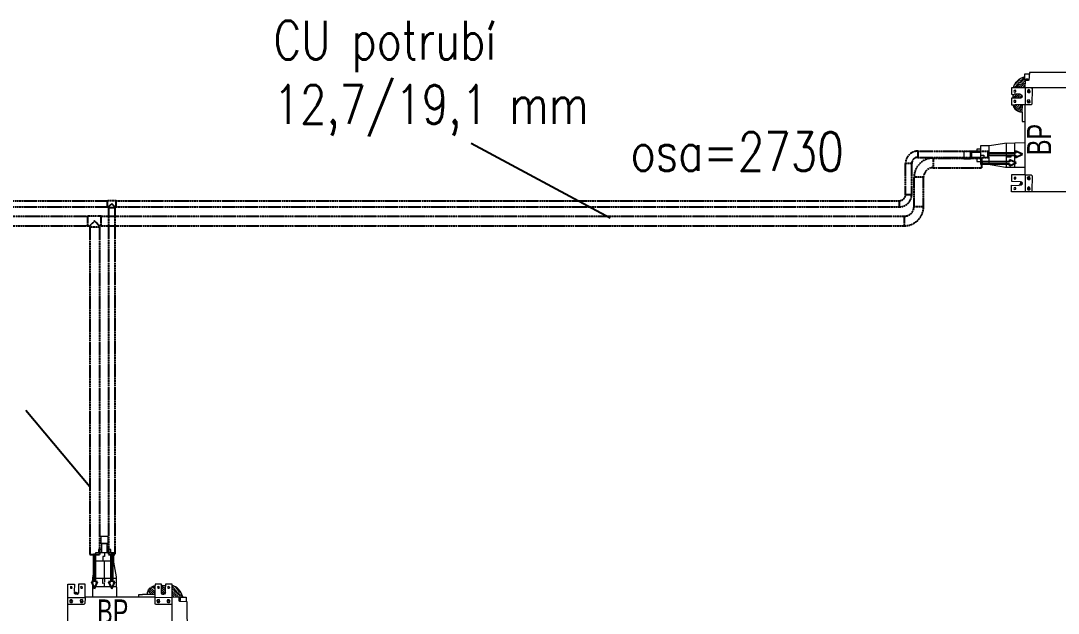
# Model space of a CAD drawing. Header units: millimetres. Extents: x 6535 to 26138, y 5530 to 11155.
# Drawn here: x 19005 to 22026, y 8283 to 10010 of the extents above; entities that cross this region are included whole.
import ezdxf

# ---------------------------------------------------------------- set-up
doc = ezdxf.new("R2010")
doc.units = ezdxf.units.MM
doc.linetypes.add('UnderCeiling', pattern=[6.7, 4.2, -1, 0.5, -1])
doc.layers.add('Jednotky Daikin', color=41, linetype='Continuous')
doc.layers.add('TT_popis OT', color=41, linetype='Continuous')
for name, color, linetype, lineweight in [('PIPE-C1-EDGE', 41, 'Continuous', 25), ('VZT_DIMENZE_Pero_č.__16', 41, 'Continuous', 13), ('VZT_PROSTUPY_Pero_č.__16', 41, 'Continuous', 13)]:
    doc.layers.add(name, color=color, linetype=linetype, lineweight=lineweight)
doc.styles.add('GENERATED_STYLE_1', font='arial.ttf')
doc.styles.add('ROMANS', font='romans.shx', dxfattribs={"width": 0.8})

# ---------------------------------------------------------------- blocks, each defined once
blk = doc.blocks.new('BP BOX 2')
at = {"layer": 'VZT_DIMENZE_Pero_č.__16', "color": 0, "linetype": 'Continuous', "lineweight": 13}
for p, q in [((117.5, 510), (96.4, 510)), ((96.4, 510), (96.4, 490.6)), ((96.4, 490.6), (115.2, 490.6)), ((98.1, 490.1), (98.1, 490.6)), ((98.7, 489.5), (98.1, 490.1)), ((99.3, 488.9), (98.7, 489.5)), ((99.3, 488.4), (99.3, 488.9)), ((99.3, 462.1), (99.3, 488.4)), ((114.7, 488.4), (99.3, 488.4)), ((114.7, 488.9), (115.2, 490.6)), ((114.7, 472.4), (114.7, 488.9)), ((115.2, 490.6), (117.5, 491.2)), ((117.5, 491.2), (117.5, 510)), ((80.4, 462.1), (79.9, 433.6)), ((134.1, 462.1), (80.4, 462.1)), ((99.3, 472.4), (89, 472.4)), ((89, 472.4), (89, 462.1)), ((107.3, 462.1), (107.3, 451.8)), ((114.7, 462.1), (114.7, 472.4)), ((124.9, 472.4), (114.7, 472.4)), ((124.9, 462.1), (124.9, 472.4)), ((134.1, 435.3), (134.1, 462.1)), ((79.9, 433.6), (71.9, 389.1)), ((101, 437.6), (80.4, 437.6)), ((101.6, 438.2), (101, 437.6)), ((107.3, 451.8), (101.6, 451.8)), ((101.6, 451.8), (101.6, 438.2)), ((106.7, 438.2), (101.6, 438.2)), ((107.3, 437.6), (106.7, 438.2)), ((107.3, 387.4), (107.3, 437.6)), ((134.1, 437.6), (107.3, 437.6)), ((141.5, 391.9), (134.1, 435.3)), ((0.6, 58.8), (0, 371.4)), ((0, 371.4), (19.4, 371.4)), ((9.1, 364.6), (7.4, 363.4)), ((7.4, 363.4), (8, 358.9)), ((12, 363.4), (9.1, 364.6)), ((13.1, 360.6), (12, 363.4)), ((19.4, 371.4), (18.8, 349.2)), ((31.4, 371.4), (30.8, 345.2)), ((50.2, 371.4), (31.4, 371.4)), ((39.4, 364), (37.1, 362.8)), ((37.1, 362.8), (38.2, 358.9)), ((42.2, 363.4), (39.4, 364)), ((42.8, 360), (42.2, 363.4)), ((50.2, 332.6), (50.2, 371.4)), ((71.9, 389.1), (71.9, 332.6)), ((104.4, 387.4), (71.9, 387.4)), ((142.1, 362.8), (71.9, 362.8)), ((101.6, 373.1), (101.6, 387.4)), ((106.7, 374.3), (101.6, 373.1)), ((105, 386.8), (104.4, 387.4)), ((106.1, 386.8), (105, 386.8)), ((106.7, 387.4), (106.1, 386.8)), ((107.3, 387.4), (106.7, 386.8)), ((142.1, 387.4), (106.7, 387.4)), ((106.7, 386.8), (106.7, 386.2)), ((106.7, 386.2), (107.3, 385.7)), ((107.3, 362.8), (106.7, 374.3)), ((107.3, 385.7), (107.3, 377.1)), ((142.6, 332.6), (141.5, 391.9)), ((245.9, 363.4), (241.3, 361.7)), ((246.5, 364.6), (249.9, 365.1)), ((246.5, 362.3), (246.5, 364.6)), ((249.9, 365.7), (253.9, 366.3)), ((249.9, 364.6), (249.9, 365.7)), ((253.3, 361.7), (249.9, 364.6)), ((253.9, 371.4), (253.3, 361.7)), ((272.7, 371.4), (253.9, 371.4)), ((264.7, 364.6), (261.3, 363.4)), ((261.3, 363.4), (261.9, 358.9)), ((267, 361.1), (264.7, 364.6)), ((272.7, 354.3), (272.7, 371.4)), ((275, 366.8), (272.7, 366.8)), ((275, 365.7), (275, 366.8)), ((275, 366.8), (281.8, 366.8)), ((280.1, 360.6), (275, 365.7)), ((281.8, 365.7), (281.8, 366.8)), ((281.8, 366.8), (284.7, 366.8)), ((284.1, 364), (281.8, 365.7)), ((284.7, 371.4), (284.1, 364)), ((303.5, 371.4), (284.7, 371.4)), ((284.7, 346.3), (284.7, 363.4)), ((292.7, 364.6), (291, 363.4)), ((291, 363.4), (291.5, 358.9)), ((295.5, 363.4), (292.7, 364.6)), ((296.7, 361.1), (295.5, 363.4)), ((303.5, 365.7), (303.5, 371.4)), ((303.5, 362.8), (303.5, 365.7)), ((306.4, 365.7), (303.5, 365.7)), ((303.5, 357.7), (303.5, 362.8)), ((304.7, 362.8), (303.5, 362.8)), ((316.6, 350.9), (304.7, 362.8)), ((311.5, 363.4), (306.4, 365.7)), ((313.2, 362.8), (311.5, 363.4)), ((318.9, 360), (313.2, 362.8)), ((313.8, 362.3), (313.8, 362.8)), ((8, 358.9), (12, 359.4)), ((12, 359.4), (13.1, 360.6)), ((18.8, 349.2), (18.8, 349.7)), ((19.4, 344), (19.4, 348)), ((20.5, 348), (19.4, 348)), ((23.4, 344.6), (19.4, 344)), ((21.7, 344), (20, 342.9)), ((20, 342.9), (20, 344)), ((22.8, 346.3), (20.5, 348)), ((20.5, 342.3), (20.5, 342.9)), ((21.1, 342.3), (20.5, 342.3)), ((21.1, 347.4), (21.1, 348)), ((21.1, 346.3), (21.1, 347.4)), ((21.7, 346.3), (21.1, 346.3)), ((21.1, 342.3), (21.7, 344)), ((21.1, 341.7), (21.1, 342.3)), ((26.8, 340.6), (21.1, 341.7)), ((21.7, 346.3), (22.3, 346.9)), ((22.3, 345.7), (21.7, 346.3)), ((21.7, 345.7), (21.7, 346.3)), ((22.3, 345.2), (21.7, 345.7)), ((22.3, 346.9), (22.8, 346.3)), ((22.8, 346.3), (22.3, 345.7)), ((22.8, 345.2), (22.3, 345.2)), ((23.4, 346.3), (22.8, 346.3)), ((24.5, 346.3), (22.8, 346.3)), ((23.4, 344.6), (22.8, 345.2)), ((23.4, 342.9), (22.8, 342.3)), ((22.8, 342.3), (22.8, 341.2)), ((23.4, 345.7), (23.4, 346.3)), ((24.5, 345.7), (23.4, 344.6)), ((23.4, 344.6), (23.4, 342.9)), ((24, 344), (24.5, 344.6)), ((24, 343.4), (24, 344)), ((24.5, 342.9), (24, 343.4)), ((28.5, 345.2), (24.5, 346.3)), ((26.8, 342.9), (24.5, 345.7)), ((24.5, 344.6), (25.1, 344)), ((24.5, 343.4), (25.1, 344)), ((25.1, 342.9), (24.5, 343.4)), ((25.1, 342.9), (24.5, 342.9)), ((25.7, 344), (25.1, 344)), ((25.7, 343.4), (25.1, 342.9)), ((25.7, 342.9), (25.1, 342.3)), ((25.1, 342.3), (25.1, 340.6)), ((25.7, 343.4), (25.7, 344)), ((25.7, 343.4), (25.7, 342.9)), ((27.4, 342.9), (26.8, 342.9)), ((28.5, 341.7), (26.8, 342.9)), ((28, 341.7), (26.8, 340.6)), ((28, 342.3), (27.4, 342.9)), ((28, 341.7), (28, 342.3)), ((30.8, 345.2), (28.5, 345.2)), ((30.2, 344.6), (28.5, 341.7)), ((38.2, 358.9), (42.2, 359.4)), ((42.2, 359.4), (42.8, 360)), ((50.2, 331.5), (50.2, 332.6)), ((253.9, 332.6), (50.2, 332.6)), ((216.8, 340), (205.4, 340)), ((205.4, 340), (205.4, 332.6)), ((217.4, 340.6), (216.8, 340)), ((232.2, 340.6), (217.4, 340.6)), ((232.2, 346.3), (235.1, 354.3)), ((232.2, 342.9), (232.2, 346.3)), ((232.2, 341.7), (232.2, 342.9)), ((233.3, 342.9), (232.2, 342.9)), ((232.2, 341.7), (232.2, 340.6)), ((233.3, 341.7), (232.2, 341.7)), ((234.5, 349.2), (233.3, 349.2)), ((233.3, 341.2), (233.3, 342.9)), ((253.3, 340.6), (233.3, 341.2)), ((240.8, 343.4), (234.5, 349.2)), ((235.1, 354.3), (240.2, 360.6)), ((236.2, 353.7), (235.1, 353.7)), ((247, 343.4), (236.2, 353.7)), ((249.3, 346.3), (237.9, 357.7)), ((240.2, 360.6), (244.8, 357.1)), ((241.3, 340.6), (240.8, 343.4)), ((241.3, 361.7), (241.3, 360.6)), ((244.8, 357.1), (252.2, 349.7)), ((253.3, 357.1), (246.5, 362.3)), ((247.6, 340.6), (247, 343.4)), ((253.3, 343.4), (249.3, 346.3)), ((252.2, 349.7), (253.3, 349.7)), ((253.3, 357.1), (253.9, 357.1)), ((253.3, 349.7), (253.9, 349.7)), ((253.3, 343.4), (253.9, 343.4)), ((253.9, 331.5), (253.9, 361.1)), ((261.9, 358.9), (265.9, 359.4)), ((265.9, 359.4), (267, 361.1)), ((273.8, 360.6), (272.7, 360.6)), ((272.7, 348), (272.7, 354.3)), ((273.8, 354.3), (272.7, 354.3)), ((272.7, 344.6), (272.7, 348)), ((273.8, 348), (272.7, 348)), ((275.6, 341.2), (272.7, 344.6)), ((280.1, 354.3), (273.8, 360.6)), ((281.3, 346.9), (273.8, 354.3)), ((279.6, 342.3), (273.8, 348)), ((279.6, 340.6), (275.6, 341.2)), ((281.8, 341.7), (279.6, 342.3)), ((279.6, 341.7), (279.6, 340.6)), ((284.1, 357.7), (280.1, 360.6)), ((284.1, 351.4), (280.1, 354.3)), ((284.7, 346.3), (281.8, 341.7)), ((283, 345.2), (283, 345.7)), ((283, 345.7), (283.5, 345.2)), ((283.5, 345.2), (283, 345.2)), ((284.1, 357.7), (284.7, 357.7)), ((284.1, 351.4), (284.7, 351.4)), ((291.5, 358.9), (295.5, 359.4)), ((295.5, 359.4), (296.7, 361.1)), ((303.5, 351.4), (303.5, 357.7)), ((304.7, 357.7), (303.5, 357.7)), ((303.5, 346.3), (303.5, 351.4)), ((305.2, 350.9), (303.5, 351.4)), ((303.5, 332.6), (303.5, 345.7)), ((303.5, 345.7), (316.1, 334.3)), ((309.2, 334.9), (303.5, 338.9)), ((325.8, 332), (303.5, 332.6)), ((311.5, 350.9), (304.7, 357.7)), ((308.1, 346.9), (305.2, 350.9)), ((308.1, 346.9), (308.1, 346.3)), ((309.8, 332), (309.2, 334.9)), ((310.9, 345.2), (310.9, 346.3)), ((321.8, 334.9), (310.9, 345.2)), ((314.4, 346.9), (311.5, 350.9)), ((323.5, 350.9), (313.2, 361.7)), ((314.4, 346.9), (314.4, 346.3)), ((316.1, 334.3), (316.1, 332)), ((319.5, 346.9), (316.6, 350.9)), ((317.8, 345.2), (317.8, 346.3)), ((325.8, 337.2), (317.8, 345.2)), ((320.1, 358.3), (318.9, 360)), ((319.5, 346.9), (319.5, 346.3)), ((328.6, 349.2), (320.1, 358.3)), ((322.3, 332), (321.8, 334.9)), ((322.3, 345.2), (322.3, 346.3)), ((332, 335.5), (322.3, 345.2)), ((326.3, 346.9), (323.5, 350.9)), ((328.6, 333.2), (325.8, 337.2)), ((326.3, 322.3), (325.8, 332.6)), ((325.8, 332.6), (344.6, 332.6)), ((326.3, 346.9), (326.3, 346.3)), ((329.2, 346.3), (328.6, 349.2)), ((329.2, 345.2), (329.2, 346.3)), ((330.3, 345.7), (329.2, 345.2)), ((331.5, 343.4), (330.3, 345.7)), ((334.3, 335.5), (331.5, 343.4)), ((334.3, 335.5), (332, 335.5)), ((333.2, 334.9), (333.8, 334.3)), ((333.2, 334.3), (333.2, 334.9)), ((333.8, 334.3), (333.2, 334.3)), ((333.8, 333.8), (333.2, 333.2)), ((333.2, 333.2), (333.8, 333.2)), ((334.3, 334.3), (333.8, 333.8)), ((334.3, 335.5), (334.3, 334.3)), ((344.6, 332.6), (344.6, 320.1)), ((50.2, 331.5), (0, 331.5)), ((2.3, 312.1), (0.6, 312.6)), ((46.8, 311.5), (2.3, 312.1)), ((7.4, 325.2), (5.7, 322.9)), ((5.7, 322.9), (6.3, 318.9)), ((6.3, 318.9), (8, 317.2)), ((11.4, 325.2), (7.4, 325.2)), ((8, 317.2), (12.6, 317.8)), ((10.3, 321.8), (8.6, 321.8)), ((12, 325.2), (10.3, 323.5)), ((10.3, 323.5), (10.3, 320.1)), ((10.3, 321.8), (12, 321.8)), ((14.8, 321.8), (12, 325.2)), ((12.6, 317.8), (14.8, 321.8)), ((37.1, 325.2), (35.9, 323.5)), ((35.9, 323.5), (36.5, 318.3)), ((36.5, 318.3), (38.2, 317.2)), ((42.2, 325.8), (37.1, 325.2)), ((39.9, 321.8), (38.2, 321.8)), ((38.2, 317.2), (42.8, 317.8)), ((39.9, 321.8), (39.9, 323.5)), ((39.9, 321.8), (39.9, 319.5)), ((39.9, 321.8), (42.2, 321.8)), ((43.4, 324.1), (42.2, 325.8)), ((42.8, 317.8), (44.5, 320.1)), ((44.5, 320.1), (43.4, 324.1)), ((49.6, 314.4), (46.8, 311.5)), ((50.2, 331.5), (49.6, 314.4)), ((304.1, 332), (253.9, 331.5)), ((253.9, 314.4), (253.9, 331.5)), ((255.6, 312.1), (253.9, 314.4)), ((300.7, 311.5), (255.6, 312.1)), ((260.7, 325.2), (259.6, 323.5)), ((259.6, 323.5), (260.2, 318.3)), ((260.2, 318.3), (261.9, 317.2)), ((265.9, 325.8), (260.7, 325.2)), ((263.6, 321.8), (261.9, 321.8)), ((261.9, 317.2), (266.4, 317.8)), ((263.6, 321.8), (263.6, 323.5)), ((263.6, 321.8), (263.6, 319.5)), ((263.6, 321.8), (265.9, 321.8)), ((267, 324.6), (265.9, 325.8)), ((266.4, 317.8), (268.1, 320.1)), ((268.1, 320.1), (267, 324.6)), ((290.4, 325.2), (289.3, 323.5)), ((289.3, 323.5), (289.8, 318.3)), ((289.8, 318.3), (291.5, 317.2)), ((295, 325.2), (290.4, 325.2)), ((291.5, 317.2), (296.1, 317.8)), ((293.8, 321.8), (292.1, 321.8)), ((295.5, 325.2), (293.8, 323.5)), ((293.8, 323.5), (293.8, 320.1)), ((293.8, 321.8), (295.5, 321.8)), ((298.4, 321.8), (295.5, 325.2)), ((296.1, 317.8), (298.4, 321.8)), ((303.5, 313.2), (300.7, 311.5)), ((303.5, 58.8), (303.5, 331.5)), ((324.6, 322.3), (324.6, 332)), ((325.2, 321.8), (324.6, 322.3)), ((325.2, 321.8), (326.3, 322.3)), ((325.2, 321.8), (325.8, 321.8)), ((325.2, 320.6), (325.2, 321.8)), ((348, 319.5), (325.2, 320.6)), ((326.9, 330.3), (326.3, 330.3)), ((326.3, 323.5), (327.5, 323.5)), ((327.5, 329.8), (326.9, 330.3)), ((328, 329.8), (327.5, 329.8)), ((327.5, 323.5), (328, 324.1)), ((328, 324.1), (328, 329.8)), ((348.6, 54.2), (348, 319.5)), ((230.5, 153.5), (230.5, 160.3)), ((255.6, 160.3), (244.2, 160.3)), ((269.9, 153.5), (269.9, 160.3)), ((230.5, 128.4), (230.5, 139.8)), ((269.9, 128.4), (269.9, 139.8)), ((230.5, 103.3), (230.5, 114.7)), ((269.9, 103.3), (269.9, 114.7)), ((46.2, 60.5), (2.9, 59.9)), ((49.6, 57.6), (46.2, 60.5)), ((230.5, 82.7), (230.5, 89.6)), ((255.6, 82.7), (244.2, 82.7)), ((253.9, 57.1), (257.3, 60.5)), ((257.3, 60.5), (300.7, 59.9)), ((269.9, 83.3), (269.9, 89.6)), ((0, 55.3), (0.6, 58.8)), ((0, 0), (0, 55.3)), ((50.2, 40.5), (0, 40.5)), ((2.9, 59.9), (0.6, 58.8)), ((7.4, 54.2), (5.7, 51.9)), ((5.7, 51.9), (6.3, 47.9)), ((6.3, 47.9), (7.4, 46.2)), ((11.4, 54.2), (7.4, 54.2)), ((7.4, 46.2), (11.4, 46.2)), ((9.7, 50.2), (8.6, 50.2)), ((11.4, 54.2), (9.7, 50.2)), ((10.3, 50.8), (9.7, 50.8)), ((9.7, 50.8), (9.7, 50.2)), ((9.7, 49.6), (9.7, 50.2)), ((10.8, 49.6), (9.7, 49.6)), ((10.3, 50.8), (10.8, 50.8)), ((10.8, 50.8), (10.8, 49.6)), ((14.8, 50.8), (11.4, 54.2)), ((11.4, 46.2), (14.3, 48.5)), ((14.3, 49.6), (14.8, 50.8)), ((14.3, 48.5), (14.3, 49.6)), ((22.8, 31.4), (20, 29.7)), ((21.7, 29.7), (21.1, 30.2)), ((29.1, 30.2), (22.8, 31.4)), ((30.8, 27.4), (29.1, 30.2)), ((37.1, 54.2), (35.9, 52.5)), ((35.9, 52.5), (36.5, 47.4)), ((36.5, 47.4), (40.5, 45.6)), ((42.2, 54.8), (37.1, 54.2)), ((41.6, 50.2), (38.2, 50.2)), ((39.9, 50.2), (39.9, 52.5)), ((39.9, 50.2), (39.9, 48.5)), ((40.5, 45.6), (44.5, 49.1)), ((43.9, 51.9), (41.6, 50.2)), ((43.4, 51.9), (42.2, 54.8)), ((44.5, 49.1), (43.9, 51.9)), ((50.2, 39.4), (49.6, 57.6)), ((50.2, 8.6), (50.2, 39.4)), ((253.9, 39.4), (50.2, 39.4)), ((92.4, 39.4), (92.4, 9.1)), ((116.4, 8.6), (116.4, 39.4)), ((187.7, 39.4), (187.7, 9.7)), ((211.1, 39.4), (211.1, 9.7)), ((253.9, 0), (253.9, 57.1)), ((303.5, 40.5), (253.9, 40.5)), ((260.7, 54.2), (259.6, 52.5)), ((259.6, 52.5), (260.2, 47.4)), ((260.2, 47.4), (264.1, 45.6)), ((265.9, 54.8), (260.7, 54.2)), ((265.3, 50.2), (261.9, 50.2)), ((263.6, 50.2), (263.6, 52.5)), ((263.6, 50.2), (263.6, 48.5)), ((264.1, 45.6), (268.1, 49.1)), ((265.9, 50.8), (265.3, 50.2)), ((267.6, 51.9), (265.9, 54.8)), ((266.4, 50.8), (265.9, 50.8)), ((267, 51.9), (266.4, 51.3)), ((266.4, 51.3), (266.4, 50.8)), ((267.6, 51.9), (267, 51.9)), ((268.1, 49.1), (267.6, 51.9)), ((275, 30.8), (272.7, 27.4)), ((281.8, 30.8), (275, 30.8)), ((282.4, 25.7), (281.8, 30.8)), ((290.4, 54.2), (289.3, 52.5)), ((289.3, 52.5), (289.8, 47.4)), ((289.8, 47.4), (293.8, 45.6)), ((295, 54.2), (290.4, 54.2)), ((293.2, 50.2), (292.1, 50.2)), ((295, 54.2), (293.2, 50.2)), ((293.8, 50.8), (293.2, 50.8)), ((293.2, 50.8), (293.2, 50.2)), ((293.2, 49.6), (293.2, 50.2)), ((294.4, 49.6), (293.2, 49.6)), ((293.8, 50.8), (294.4, 50.8)), ((293.8, 45.6), (297.8, 48.5)), ((294.4, 50.8), (294.4, 49.6)), ((298.4, 50.8), (295, 54.2)), ((297.8, 49.6), (298.4, 50.8)), ((297.8, 48.5), (297.8, 49.6)), ((300.7, 59.9), (303.5, 58.8)), ((303.5, 58.8), (303.5, 25.7)), ((324.1, 40.5), (303.5, 40.5)), ((324.6, 51.3), (324.1, 40.5)), ((325.8, 53.1), (324.6, 51.3)), ((326.9, 41.1), (324.6, 41.1)), ((325.8, 51.9), (325.2, 51.9)), ((346.9, 53.1), (325.8, 53.1)), ((326.9, 49.6), (326.3, 49.6)), ((346.3, 51.9), (326.9, 51.3)), ((326.9, 51.3), (326.9, 41.1)), ((329.2, 46.8), (326.9, 49.6)), ((327.5, 42.8), (326.9, 42.8)), ((326.9, 41.1), (327.5, 38.2)), ((328, 45.6), (327.5, 42.8)), ((327.5, 38.2), (342.3, 38.8)), ((329.2, 45.6), (328, 45.6)), ((328.6, 46.8), (329.2, 47.4)), ((328.6, 45.6), (328.6, 46.8)), ((330.3, 50.8), (329.2, 46.8)), ((330.3, 41.1), (329.2, 45.6)), ((330.3, 42.2), (329.8, 42.2)), ((331.5, 49.1), (330.3, 50.8)), ((330.9, 42.2), (330.3, 42.2)), ((338.9, 41.1), (330.3, 41.1)), ((332, 45.6), (330.9, 42.2)), ((332, 47.4), (331.5, 49.1)), ((333.2, 46.8), (332, 47.4)), ((333.2, 45.6), (332, 45.6)), ((332, 38.2), (332, 40.5)), ((332.6, 46.8), (333.2, 47.4)), ((332.6, 45.6), (332.6, 46.8)), ((333.8, 51.3), (333.2, 46.8)), ((333.8, 40.5), (333.2, 45.6)), ((338.9, 41.1), (338.9, 51.3)), ((342.3, 40.5), (338.9, 41.1)), ((342.3, 38.8), (342.3, 40.5)), ((346.9, 53.1), (346.3, 51.9)), ((346.9, 53.1), (348.6, 54.2)), ((18.8, 0), (0, 0)), ((12, 13.1), (8, 12.6)), ((8, 12.6), (8, 8)), ((8, 8), (11.4, 8)), ((11.4, 8), (13.1, 9.7)), ((13.1, 9.7), (12, 13.1)), ((20, 29.7), (18.8, 25.7)), ((18.8, 25.7), (18.8, 0)), ((21.7, 9.1), (21.7, 29.7)), ((22.3, 8.6), (21.7, 9.1)), ((22.3, 8.6), (21.7, 8.6)), ((25.1, 8.6), (22.3, 8.6)), ((22.3, -16), (22.3, 8.6)), ((25.1, -39.9), (25.1, 21.7)), ((31.4, 8.6), (25.1, 8.6)), ((31.4, 0), (30.8, 27.4)), ((49.6, 0), (31.4, 0)), ((37.7, 8.6), (37.7, 12.6)), ((37.7, 12.6), (41.6, 12.6)), ((39.4, 8), (37.7, 8.6)), ((42.8, 9.1), (39.4, 8)), ((41.6, 12.6), (42.8, 12)), ((42.8, 12), (42.2, 8.6)), ((50.2, 8.6), (49.6, 0)), ((91.9, 8.6), (50.2, 8.6)), ((57.1, -1.7), (57.1, 8.6)), ((91.9, 8.6), (91.9, 9.1)), ((92.4, 9.1), (91.9, 8.6)), ((91.9, -16), (91.9, 8.6)), ((186.6, 8.6), (116.4, 8.6)), ((117, -18.3), (117, 8.6)), ((152.3, -1.7), (152.3, 8.6)), ((187.1, 9.1), (186.6, 8.6)), ((186.6, -16), (186.6, 8.6)), ((187.7, 9.7), (187.1, 9.1)), ((253.9, 8.6), (212.8, 8.6)), ((272.1, 0), (253.9, 0)), ((265.3, 13.1), (261.3, 12.6)), ((261.3, 12.6), (261.3, 8.6)), ((261.3, 8.6), (265.9, 8.6)), ((265.9, 12), (265.3, 13.1)), ((267, 10.3), (265.9, 12)), ((265.9, 8.6), (267, 10.3)), ((272.7, 27.4), (272.1, 0)), ((281.8, 8.6), (272.7, 8.6)), ((282.4, 9.1), (281.8, 8.6)), ((283.5, 28.5), (282.4, 28.5)), ((282.4, 25.7), (282.4, 9.1)), ((284.1, 28), (283.5, 28.5)), ((284.1, 26.2), (284.1, 28)), ((284.7, 25.7), (284.1, 26.2)), ((284.7, 0), (284.7, 25.7)), ((302.9, 0), (284.7, 0)), ((295.5, 13.1), (291.5, 12.6)), ((291.5, 12.6), (291.5, 8)), ((291.5, 8), (295, 8)), ((295, 8), (296.7, 10.3)), ((296.7, 10.3), (295.5, 13.1)), ((303.5, 0.6), (302.9, 0)), ((303.5, 25.7), (303.5, 0.6)), ((22.3, -18.3), (22.3, -16)), ((25.1, -16), (22.3, -16)), ((22.8, -18.8), (22.3, -18.3)), ((22.8, -21.7), (22.8, -18.8)), ((23.4, -22.2), (22.8, -21.7)), ((23.4, -25.1), (23.4, -22.2)), ((24.5, -25.1), (23.4, -25.1)), ((24.5, -25.1), (25.1, -25.1)), ((57.1, -16), (25.1, -16)), ((62.2, -1.1), (57.1, -1.7)), ((57.1, -14.3), (57.1, -9.1)), ((57.1, -16), (57.6, -15.4)), ((57.1, -65.6), (57.1, -15.4)), ((57.1, -15.4), (62.2, -15.4)), ((62.2, -15.4), (62.2, -1.1)), ((91.9, -16), (62.2, -15.4)), ((91.9, -16), (84.4, -63.3)), ((152.3, -16), (117, -16)), ((124.4, -61), (117, -18.3)), ((156.9, -1.1), (152.3, -1.7)), ((152.3, -14.3), (152.3, -9.1)), ((152.3, -16), (152.9, -15.4)), ((152.3, -65.6), (152.3, -15.4)), ((152.3, -15.4), (156.9, -15.4)), ((156.9, -15.4), (156.9, -1.1)), ((186.6, -16), (156.9, -15.4)), ((186.6, -16), (179.1, -63.3)), ((26.2, -42.2), (25.1, -39.9)), ((29.7, -61), (26.2, -42.2)), ((30.2, -90.7), (29.7, -61)), ((57.1, -65.6), (30.2, -65.6)), ((84.4, -65.6), (57.1, -65.6)), ((58.8, -79.3), (57.1, -79.3)), ((57.1, -79.3), (57.1, -90.7)), ((59.3, -79.9), (58.8, -79.3)), ((62.2, -79.9), (59.3, -79.9)), ((62.2, -65.6), (62.2, -79.9)), ((84.4, -63.3), (83.9, -90.7)), ((124.9, -90.7), (124.4, -61)), ((152.3, -65.6), (124.9, -65.6)), ((179.1, -65.6), (152.3, -65.6)), ((154, -79.3), (152.3, -79.3)), ((152.3, -79.3), (152.3, -90.7)), ((154.6, -79.9), (154, -79.3)), ((156.9, -79.9), (154.6, -79.9)), ((156.9, -66.2), (156.9, -79.9)), ((179.1, -63.3), (178.6, -90.7)), ((83.9, -90.7), (30.2, -90.7)), ((39.4, -100.4), (39.4, -90.7)), ((49.1, -100.4), (39.4, -100.4)), ((47.9, -118.7), (47.4, -128.9)), ((65, -118.7), (47.9, -118.7)), ((65, -116.4), (48.5, -116.4)), ((48.5, -116.4), (48.5, -118.7)), ((49.1, -116.4), (49.1, -90.7)), ((65, -100.4), (65, -90.7)), ((65, -118.7), (65, -100.4)), ((74.7, -100.4), (65, -100.4)), ((65, -118.7), (66.2, -118.7)), ((66.2, -118.7), (66.2, -138.1)), ((75.3, -99.8), (74.7, -100.4)), ((75.3, -90.7), (75.3, -99.8)), ((178.6, -90.7), (124.9, -90.7)), ((134.1, -100.4), (134.1, -90.7)), ((144.3, -100.4), (134.1, -100.4)), ((159.7, -118.7), (142.6, -118.7)), ((142.6, -118.7), (142.6, -138.6)), ((143.8, -116.4), (143.2, -117)), ((143.2, -117), (143.2, -118.7)), ((159.7, -116.4), (143.8, -116.4)), ((144.3, -116.4), (144.3, -90.7)), ((159.7, -100.4), (159.7, -90.7)), ((159.7, -118.7), (159.7, -100.4)), ((169.4, -100.4), (159.7, -100.4)), ((160.9, -118.7), (159.7, -118.7)), ((160.9, -138.1), (160.9, -118.7)), ((170, -99.8), (169.4, -100.4)), ((170, -90.7), (170, -99.8)), ((47.9, -129.5), (47.4, -128.9)), ((47.9, -138.6), (47.9, -129.5)), ((65.6, -138.6), (47.9, -138.6)), ((66.2, -138.1), (65.6, -138.6)), ((142.6, -138.6), (160.9, -138.1))]:
    blk.add_line(p, q, dxfattribs=at)
at = {"layer": 'VZT_PROSTUPY_Pero_č.__16', "color": 0, "linetype": 'Continuous', "lineweight": 13, "char_height": 70, "attachment_point": 7, "style": 'GENERATED_STYLE_1'}
for s, insert in [('\\A1;{\\W0.700000x;\\pql;\\fArial|b0|i0|c238|p38;BP }', (85.2, 256.4)), ('\\A1;{\\W0.700000x;\\pql;\\fArial|b0|i0|c238|p38;BOX }', (61, 142.9))]:
    blk.add_mtext(s, dxfattribs=dict(at, insert=insert))

msp = doc.modelspace()

# ---------------------------------------------------------------- linework, layer by layer
at = {"layer": 'PIPE-C1-EDGE', "linetype": 'UnderCeiling', "lineweight": 25}
for p, q in [((21617.6, 9629.7, 2400), (21822.2, 9629.7, 2400)), ((21617.6, 9629.7, 2400), (21822.2, 9629.7, 2400)), ((21617.6, 9611.7, 2400), (21822.2, 9611.7, 2400)), ((21617.6, 9611.7, 2400), (21822.2, 9611.7, 2400)), ((21662.3, 9609.6, 2400), (21803.9, 9609.6, 2400)), ((21581.6, 9503.4, 2400), (21581.6, 9593.7, 2400)), ((21599.6, 9503.4, 2400), (21599.6, 9593.7, 2400)), ((21662.3, 9581.6, 2400), (21803.9, 9581.6, 2400)), ((21606.3, 9468.4, 2400), (21606.3, 9553.6, 2400)), ((21634.3, 9468.4, 2400), (21634.3, 9553.6, 2400)), ((19282.3, 9485.4, 2400), (21563.6, 9485.4, 2400)), ((19282.3, 9467.4, 2400), (21563.6, 9467.4, 2400)), ((19239.3, 9440.4, 2400), (21578.3, 9440.4, 2400)), ((19239.3, 9412.4, 2400), (21578.3, 9412.4, 2400))]:
    msp.add_line(p, q, dxfattribs=at)
at = {"layer": 'PIPE-C1-EDGE', "linetype": 'Continuous', "lineweight": 25}
for p, q in [((21822.2, 9617.7, 2400), (21902.2, 9617.7, 2400)), ((21883.9, 9598.6, 2400), (21803.9, 9598.6, 2400))]:
    msp.add_line(p, q, dxfattribs=at)
at = {"layer": 'PIPE-C1-EDGE', "linetype": 'UnderCeiling', "lineweight": 25, "elevation": 2400}
for points in [[(21617.6, 9629.7), (21822.2, 9629.7)], [(21617.6, 9611.7), (21822.2, 9611.7)], [(21662.3, 9609.6), (21803.9, 9609.6)], [(21581.6, 9503.4), (21581.6, 9593.7)], [(21599.6, 9503.4), (21599.6, 9593.7)], [(21662.3, 9581.6), (21803.9, 9581.6)], [(21606.3, 9468.4), (21606.3, 9553.6)], [(21634.3, 9468.4), (21634.3, 9553.6)], [(13506.5, 9485.4), (19257.1, 9485.4)], [(13506.5, 9467.4), (19257.1, 9467.4)], [(19282.3, 9485.4), (19257.1, 9485.4)], [(19258, 9467.4), (19257.1, 9467.4)], [(19260.7, 9464.7), (19260.7, 8454.6)], [(19282.3, 9467.4), (19278.7, 9467.4)], [(19278.7, 9464.7), (19278.7, 8454.6)], [(19282.3, 9485.4), (21563.6, 9485.4)], [(19282.3, 9467.4), (21563.6, 9467.4)], [(13463.5, 9440.4), (19200.1, 9440.4)], [(19239.3, 9440.4), (19200.1, 9440.4)], [(19239.3, 9440.4), (21578.3, 9440.4)], [(13463.5, 9412.4), (19200.1, 9412.4)], [(19201.5, 9412.4), (19200.1, 9412.4)], [(19205.7, 9408.2), (19205.7, 8454.6)], [(19239.3, 9412.4), (19233.7, 9412.4)], [(19233.7, 9408.2), (19233.7, 8454.6)], [(19239.3, 9412.4), (21578.3, 9412.4)]]:
    msp.add_lwpolyline(points, dxfattribs=at)
at = {"layer": 'PIPE-C1-EDGE', "linetype": 'Continuous', "lineweight": 25, "elevation": 2400}
for points in [[(21803.9, 9581.6), (21803.9, 9609.6)], [(21822.2, 9611.7), (21822.2, 9629.7)], [(21902.2, 9623.7), (21822.2, 9623.7)], [(21822.2, 9623.7), (21822.2, 9617.7)], [(21922.2, 9620.7), (21902.2, 9629.7)], [(21902.2, 9629.7), (21902.2, 9623.7)], [(21902.2, 9611.7), (21922.2, 9620.7)], [(21902.2, 9617.7), (21902.2, 9611.7)], [(21803.9, 9598.6), (21803.9, 9592.6)], [(21803.9, 9592.6), (21883.9, 9592.6)], [(21903.9, 9595.6), (21883.9, 9604.6)], [(21883.9, 9604.6), (21883.9, 9598.6)], [(21883.9, 9586.6), (21903.9, 9595.6)], [(21883.9, 9592.6), (21883.9, 9586.6)], [(19205.7, 8454.6), (19233.7, 8454.6)], [(19216.7, 8454.6), (19216.7, 8374.6)], [(19222.7, 8454.6), (19216.7, 8454.6)], [(19222.7, 8374.6), (19222.7, 8454.6)], [(19260.7, 8454.6), (19278.7, 8454.6)], [(19266.7, 8454.6), (19266.7, 8374.6)], [(19272.7, 8454.6), (19266.7, 8454.6)], [(19272.7, 8374.6), (19272.7, 8454.6)], [(19216.7, 8374.6), (19210.7, 8374.6)], [(19210.7, 8374.6), (19219.7, 8354.6)], [(19219.7, 8354.6), (19228.7, 8374.6)], [(19228.7, 8374.6), (19222.7, 8374.6)], [(19266.7, 8374.6), (19260.7, 8374.6)], [(19260.7, 8374.6), (19269.7, 8354.6)], [(19269.7, 8354.6), (19278.7, 8374.6)], [(19278.7, 8374.6), (19272.7, 8374.6)]]:
    msp.add_lwpolyline(points, dxfattribs=at)
at = {"layer": 'PIPE-C1-EDGE', "linetype": 'UnderCeiling', "lineweight": 25, "extrusion": (-0.680687, -0.680687, 0.270794)}
for points, elevation in [([(6924.9, 7814.8), (6924.9, 7811.2)], -18905), ([(6924.9, 7795.7), (6924.9, 7790.1)], -18830.1)]:
    msp.add_lwpolyline(points, dxfattribs=dict(at, elevation=elevation))
at = {"layer": 'PIPE-C1-EDGE', "linetype": 'UnderCeiling', "lineweight": 25, "extrusion": (-0.513947, -0.513947, 0.686817)}
for points, elevation in [([(6924.9, 15703.5), (6924.9, 15699.4)], -13114.7), ([(6924.9, 15654), (6924.9, 15647.8)], -13057.2)]:
    msp.add_lwpolyline(points, dxfattribs=dict(at, elevation=elevation))
at = {"layer": 'PIPE-C1-EDGE', "linetype": 'UnderCeiling', "lineweight": 25, "extrusion": (-0.30207, -0.30207, 0.904161)}
for points, elevation in [([(6924.9, 19402.9), (6924.9, 19398.3)], -6503.8), ([(6924.9, 19338.5), (6924.9, 19331.4)], -6468.2)]:
    msp.add_lwpolyline(points, dxfattribs=dict(at, elevation=elevation))
at = {"layer": 'PIPE-C1-EDGE', "linetype": 'UnderCeiling', "lineweight": 25, "extrusion": (-0.098487, -0.098487, 0.990253)}
for points, elevation in [([(6924.9, 20464), (6924.9, 20459.1)], -445.6), ([(6924.9, 20394.6), (6924.9, 20387)], -430.8)]:
    msp.add_lwpolyline(points, dxfattribs=dict(at, elevation=elevation))
at = {"layer": 'PIPE-C1-EDGE', "linetype": 'UnderCeiling', "lineweight": 25, "extrusion": (0.098487, -0.098487, 0.990253)}
for points, elevation in [([(20326.6, -6526.8), (20326.6, -6521.9)], 3350), ([(20255.9, -6528.8), (20255.9, -6521.2)], 3355)]:
    msp.add_lwpolyline(points, dxfattribs=dict(at, elevation=elevation))
at = {"layer": 'PIPE-C1-EDGE', "linetype": 'UnderCeiling', "lineweight": 25, "extrusion": (0.30207, -0.30207, 0.904161)}
for points, elevation in [([(20326.6, -5241.4), (20326.6, -5236.8)], 5137.8), ([(20255.9, -5244.4), (20255.9, -5237.3)], 5143.2)]:
    msp.add_lwpolyline(points, dxfattribs=dict(at, elevation=elevation))
at = {"layer": 'PIPE-C1-EDGE', "linetype": 'UnderCeiling', "lineweight": 25, "extrusion": (0.513947, -0.513947, 0.686817)}
for points, elevation in [([(20326.6, -3017.3), (20326.6, -3013.3)], 6692.5), ([(20255.9, -3020.4), (20255.9, -3014.2)], 6698.6)]:
    msp.add_lwpolyline(points, dxfattribs=dict(at, elevation=elevation))
at = {"layer": 'PIPE-C1-EDGE', "linetype": 'UnderCeiling', "lineweight": 25, "extrusion": (0.680687, -0.680687, 0.270794)}
for points, elevation in [([(20326.6, 431.7), (20326.6, 435.2)], 7328.3), ([(20255.9, 429.7), (20255.9, 435.3)], 7335.1)]:
    msp.add_lwpolyline(points, dxfattribs=dict(at, elevation=elevation))
at = {"layer": 'PIPE-C1-EDGE', "linetype": 'UnderCeiling', "lineweight": 25}
for centre, radius, start, end in [((21617.6, 9593.7, 2400), 36, 90, 180), ((21617.6, 9593.7, 2400), 36, 90, 180), ((21617.6, 9593.7, 2400), 18, 90, 180), ((21617.6, 9593.7, 2400), 18, 90, 180), ((21662.3, 9553.6, 2400), 56, 90, 180), ((21662.3, 9553.6, 2400), 56, 90, 180), ((21662.3, 9553.6, 2400), 28, 90, 180), ((21662.3, 9553.6, 2400), 28, 90, 180), ((21563.6, 9503.4, 2400), 18, 270, 0), ((21563.6, 9503.4, 2400), 36, 270, 0), ((19281.4, 9464.7, 2400), 2.7, 90, 180), ((21578.3, 9468.4, 2400), 28, 270, 0), ((21578.3, 9468.4, 2400), 56, 270, 0), ((19237.9, 9408.2, 2400), 4.2, 90, 180)]:
    msp.add_arc(centre, radius, start, end, dxfattribs=at)
at = {"layer": 'PIPE-C1-EDGE', "linetype": 'UnderCeiling', "lineweight": 25, "extrusion": (1, 0, 0)}
for centre, radius in [((9620.7, 2400, 21617.6), 9), ((9620.7, 2400, 21617.6), 9), ((9595.6, 2400, 21662.3), 14), ((9595.6, 2400, 21662.3), 14)]:
    msp.add_arc(centre, radius, 0, 180, dxfattribs=at)
at = {"layer": 'PIPE-C1-EDGE', "linetype": 'UnderCeiling', "lineweight": 25, "extrusion": (0, -1, 0)}
for centre, radius in [((21590.6, 2400, -9593.7), 9), ((21590.6, 2400, -9593.7), 9), ((21620.3, 2400, -9553.6), 14), ((21620.3, 2400, -9553.6), 14), ((19269.7, 2400, -9464.7), 9), ((19219.7, 2400, -9408.2), 14)]:
    msp.add_arc(centre, radius, 0, 180, dxfattribs=at)
at = {"layer": 'PIPE-C1-EDGE', "linetype": 'UnderCeiling', "lineweight": 25, "extrusion": (0, 1, 0)}
for centre, radius in [((-21590.6, 2400, 9503.4), 9), ((-21620.3, 2400, 9468.4), 14)]:
    msp.add_arc(centre, radius, 0, 180, dxfattribs=at)
at = {"layer": 'PIPE-C1-EDGE', "linetype": 'UnderCeiling', "lineweight": 25, "extrusion": (-1, 0, 0)}
for centre, radius in [((-9476.4, 2400, -19257.1), 9), ((-9476.4, 2400, -19282.3), 9), ((-9476.4, 2400, -21563.6), 9), ((-9426.4, 2400, -19200.1), 14), ((-9426.4, 2400, -19239.3), 14), ((-9426.4, 2400, -21578.3), 14)]:
    msp.add_arc(centre, radius, 0, 180, dxfattribs=at)
at = {"layer": 'PIPE-C1-EDGE', "linetype": 'UnderCeiling', "lineweight": 25, "extrusion": (0, 0, -1)}
for centre, radius in [((-19258, 9464.7, -2400), 2.7), ((-19201.5, 9408.2, -2400), 4.2)]:
    msp.add_arc(centre, radius, 90, 180, dxfattribs=at)
at = {"layer": 'TT_popis OT', "linetype": 'Continuous'}
for p, q in [((20316.2, 9652.8, -2400), (20721, 9435.6, 2400)), ((19019.2, 8875.4, -2409.3), (19205.7, 8652.4))]:
    msp.add_line(p, q, dxfattribs=at)
at = {"layer": 'VZT_DIMENZE_Pero_č.__16', "linetype": 'Continuous', "lineweight": 13}
for p, q in [((21929.2, 9836.7), (21929.2, 9855.5)), ((21929.2, 9855.5), (21941.7, 9855.5)), ((21942.3, 9859), (21941.1, 9836.1)), ((22207.6, 9859.5), (21942.3, 9859)), ((21898.4, 9822.5), (21896.1, 9817.3)), ((21898.9, 9824.2), (21898.4, 9822.5)), ((21901.8, 9829.9), (21898.9, 9824.2)), ((21910.9, 9827.6), (21898.9, 9815.6)), ((21899.5, 9824.7), (21898.9, 9824.7)), ((21910.9, 9834.4), (21900.1, 9824.2)), ((21903.5, 9831), (21901.8, 9829.9)), ((21912.6, 9839.6), (21903.5, 9831)), ((21910.9, 9822.5), (21904.1, 9815.6)), ((21914.9, 9837.3), (21910.9, 9834.4)), ((21914.9, 9830.4), (21910.9, 9827.6)), ((21914.9, 9825.3), (21910.9, 9822.5)), ((21915.5, 9840.1), (21912.6, 9839.6)), ((21914.9, 9837.3), (21915.5, 9837.3)), ((21914.9, 9830.4), (21915.5, 9830.4)), ((21914.9, 9825.3), (21915.5, 9825.3)), ((21916.6, 9840.1), (21915.5, 9840.1)), ((21916.6, 9833.3), (21915.5, 9833.3)), ((21916.6, 9828.7), (21915.5, 9828.7)), ((21916.6, 9821.9), (21915.5, 9821.9)), ((21918.3, 9842.4), (21916, 9841.3)), ((21916, 9841.3), (21916.6, 9840.1)), ((21916, 9814.5), (21927.5, 9827)), ((21926.3, 9843), (21916.6, 9833.3)), ((21924.6, 9836.7), (21916.6, 9828.7)), ((21926.9, 9832.7), (21916.6, 9821.9)), ((21926.3, 9845.3), (21918.3, 9842.4)), ((21926.9, 9820.2), (21922.9, 9814.5)), ((21928.6, 9839.6), (21924.6, 9836.7)), ((21926.3, 9845.3), (21927.5, 9845.3)), ((21926.3, 9845.3), (21926.3, 9843)), ((21926.9, 9844.1), (21927.5, 9844.7)), ((21927.5, 9844.1), (21926.9, 9844.1)), ((21929.7, 9833.3), (21926.9, 9832.7)), ((21929.7, 9820.7), (21926.9, 9820.2)), ((21927.5, 9845.3), (21928, 9844.7)), ((21927.5, 9844.7), (21927.5, 9844.1)), ((21927.5, 9827), (21929.7, 9827)), ((21928, 9844.7), (21928.6, 9844.1)), ((21928.6, 9844.1), (21928.6, 9844.7)), ((21939.4, 9837.3), (21929.2, 9836.7)), ((21929.7, 9836.7), (21929.2, 9814.5)), ((21939.4, 9835.6), (21929.7, 9835.6)), ((21932, 9838.4), (21931.4, 9837.9)), ((21931.4, 9837.9), (21931.4, 9837.3)), ((21937.7, 9839), (21932, 9839)), ((21932, 9839), (21932, 9838.4)), ((21938.3, 9838.4), (21937.7, 9839)), ((21938.3, 9837.3), (21938.3, 9838.4)), ((21940, 9836.1), (21939.4, 9837.3)), ((21940, 9836.1), (21939.4, 9835.6)), ((21940, 9836.1), (21940, 9836.7)), ((21941.1, 9836.1), (21940, 9836.1)), ((21896.1, 9814.5), (21890.4, 9814.5)), ((21890.4, 9814.5), (21890.4, 9795.6)), ((21890.4, 9795.6), (21897.8, 9795.1)), ((21894.9, 9792.8), (21894.9, 9795.6)), ((21894.9, 9785.9), (21894.9, 9792.8)), ((21896.1, 9792.8), (21894.9, 9792.8)), ((21896.1, 9817.3), (21896.1, 9814.5)), ((21898.9, 9814.5), (21896.1, 9814.5)), ((21897.8, 9795.1), (21896.1, 9792.8)), ((21901.2, 9791.1), (21896.1, 9785.9)), ((21898.4, 9806.5), (21897.2, 9803.6)), ((21897.2, 9803.6), (21898.4, 9801.9)), ((21900.6, 9807.6), (21898.4, 9806.5)), ((21898.4, 9801.9), (21902.9, 9802.5)), ((21915.5, 9795.6), (21898.4, 9795.6)), ((21898.9, 9815.6), (21898.9, 9814.5)), ((21904.1, 9814.5), (21898.9, 9814.5)), ((21902.4, 9806.5), (21900.6, 9807.6)), ((21904.1, 9795.1), (21901.2, 9791.1)), ((21907.5, 9791.1), (21901.2, 9784.8)), ((21902.9, 9802.5), (21902.4, 9806.5)), ((21904.1, 9815.6), (21904.1, 9814.5)), ((21910.3, 9814.5), (21904.1, 9814.5)), ((21904.1, 9795.1), (21904.1, 9795.6)), ((21910.3, 9795.1), (21907.5, 9791.1)), ((21914.9, 9792.2), (21907.5, 9784.8)), ((21910.9, 9816.2), (21910.3, 9814.5)), ((21915.5, 9814.5), (21910.3, 9814.5)), ((21910.3, 9795.1), (21910.3, 9795.6)), ((21914.9, 9819), (21910.9, 9816.2)), ((21919.5, 9790.5), (21913.8, 9784.8)), ((21914.9, 9819), (21915.5, 9819)), ((21915.5, 9795.6), (21920, 9792.8)), ((21929.2, 9814.5), (21916, 9814.5)), ((21916, 9793.9), (21916.6, 9794.5)), ((21916.6, 9793.9), (21916, 9793.9)), ((21916.6, 9794.5), (21916.6, 9793.9)), ((21920, 9792.8), (21919.5, 9790.5)), ((21920, 9790.5), (21921.2, 9790.5)), ((21921.2, 9790.5), (21920.6, 9786.5)), ((21929.7, 9815), (21930.3, 9764.8)), ((22203, 9814.5), (21930.3, 9814.5)), ((21940, 9809.3), (21936.6, 9806.5)), ((21936.6, 9806.5), (21938.3, 9804.8)), ((21936.6, 9805.9), (21936.6, 9801.3)), ((21936.6, 9801.3), (21938.3, 9800.2)), ((21938.3, 9804.8), (21941.7, 9804.8)), ((21938.3, 9800.2), (21943.4, 9800.8)), ((21944, 9807), (21940, 9809.3)), ((21940, 9804.8), (21940, 9806.5)), ((21940, 9804.8), (21940, 9803.1)), ((21943.4, 9800.8), (21944.6, 9802.5)), ((21944.6, 9802.5), (21944, 9807)), ((21948.6, 9814.5), (21950.3, 9811.6)), ((21950.3, 9811.6), (21949.7, 9766.5)), ((21907.5, 9783.7), (21890.4, 9783.7)), ((21890.4, 9783.7), (21890.4, 9764.8)), ((21890.4, 9764.8), (21900.1, 9764.3)), ((21894.9, 9785.9), (21894.9, 9783.7)), ((21896.1, 9785.9), (21894.9, 9785.9)), ((21896.1, 9760.8), (21895.5, 9764.8)), ((21897.2, 9760.8), (21896.1, 9760.8)), ((21897.2, 9757.4), (21896.6, 9760.8)), ((21900.6, 9778), (21897.2, 9775.7)), ((21897.2, 9775.7), (21898.4, 9772.2)), ((21900.1, 9764.3), (21897.2, 9760.8)), ((21898.4, 9772.2), (21902.9, 9772.8)), ((21904.6, 9764.3), (21899.5, 9757.4)), ((21902.4, 9776.8), (21900.6, 9778)), ((21930.3, 9764.8), (21900.6, 9764.8)), ((21901.2, 9784.8), (21901.2, 9783.7)), ((21902.9, 9772.8), (21902.4, 9776.8)), ((21915.5, 9760.3), (21904.1, 9748.9)), ((21904.6, 9764.3), (21904.6, 9764.8)), ((21904.6, 9755.7), (21912, 9763.1)), ((21907.5, 9784.8), (21907.5, 9783.7)), ((21913.8, 9783.7), (21907.5, 9783.7)), ((21912, 9764.3), (21912, 9764.8)), ((21912, 9763.1), (21912, 9764.3)), ((21913.8, 9784.8), (21913.8, 9783.7)), ((21917.2, 9783.7), (21913.8, 9783.7)), ((21918.3, 9764.3), (21915.5, 9760.3)), ((21920.6, 9786.5), (21917.2, 9783.7)), ((21918.3, 9764.3), (21918.3, 9764.8)), ((21921.2, 9764.3), (21920.6, 9744.3)), ((21929.2, 9764.8), (21929.2, 9561.2)), ((21947.4, 9764.8), (21930.3, 9764.8)), ((21937.2, 9778), (21936, 9776.8)), ((21936, 9776.8), (21936.6, 9771.7)), ((21936.6, 9771.7), (21938.3, 9770.5)), ((21941.7, 9779.1), (21937.2, 9778)), ((21940, 9774.5), (21938.3, 9774.5)), ((21938.3, 9770.5), (21943.4, 9771.1)), ((21940, 9774.5), (21940, 9776.8)), ((21940, 9774.5), (21942.3, 9774.5)), ((21940, 9774.5), (21940, 9772.8)), ((21944, 9777.4), (21941.7, 9779.1)), ((21943.4, 9771.1), (21944.6, 9772.8)), ((21944.6, 9772.8), (21944, 9777.4)), ((21949.7, 9766.5), (21947.4, 9764.8)), ((21899.5, 9757.4), (21897.2, 9757.4)), ((21898.4, 9756.8), (21900.1, 9752.3)), ((21900.1, 9752.3), (21901.2, 9752.3)), ((21901.2, 9751.1), (21904.6, 9755.7)), ((21907.5, 9746), (21901.2, 9751.1)), ((21915.5, 9743.2), (21907.5, 9746)), ((21918.3, 9758), (21908.1, 9747.1)), ((21908.1, 9747.1), (21908.1, 9746)), ((21918.3, 9751.7), (21912.6, 9745.4)), ((21912.6, 9745.4), (21912.6, 9744.3)), ((21918.9, 9743.2), (21915.5, 9743.2)), ((21921.2, 9758.6), (21918.3, 9758)), ((21921.2, 9752.3), (21918.3, 9751.7)), ((21920.6, 9744.3), (21918.9, 9744.3)), ((21918.9, 9744.3), (21918.9, 9743.2)), ((21920, 9743.2), (21918.9, 9743.2)), ((21920, 9744.3), (21920, 9743.2)), ((21920, 9743.2), (21921.2, 9743.2)), ((21921.2, 9743.2), (21921.2, 9728.3)), ((21921.2, 9728.3), (21921.7, 9727.7)), ((21921.7, 9727.7), (21921.7, 9716.3)), ((21921.7, 9716.3), (21929.2, 9716.3)), ((21826.5, 9645), (21799.7, 9645)), ((21799.7, 9645), (21799.7, 9591.4)), ((21824.2, 9645), (21824.2, 9618.2)), ((21869.8, 9652.4), (21826.5, 9645)), ((21929.2, 9653.6), (21869.8, 9652.4)), ((21874.4, 9653), (21874.4, 9617.6)), ((21898.9, 9653), (21898.9, 9582.8)), ((21770.6, 9628.5), (21751.7, 9628.5)), ((21751.7, 9628.5), (21751.7, 9607.4)), ((21771.1, 9626.2), (21770.6, 9628.5)), ((21772.8, 9625.6), (21771.1, 9626.2)), ((21771.1, 9607.4), (21771.1, 9626.2)), ((21771.7, 9609.1), (21771.1, 9609.1)), ((21772.3, 9609.7), (21771.7, 9609.1)), ((21772.8, 9610.2), (21772.3, 9609.7)), ((21789.4, 9625.6), (21772.8, 9625.6)), ((21773.4, 9610.2), (21772.8, 9610.2)), ((21773.4, 9625.6), (21773.4, 9610.2)), ((21799.7, 9610.2), (21773.4, 9610.2)), ((21799.7, 9635.9), (21789.4, 9635.9)), ((21789.4, 9635.9), (21789.4, 9625.6)), ((21799.7, 9625.6), (21789.4, 9625.6)), ((21789.4, 9610.2), (21789.4, 9600)), ((21799.7, 9618.2), (21809.9, 9618.2)), ((21809.9, 9618.2), (21809.9, 9612.5)), ((21809.9, 9612.5), (21823.6, 9612.5)), ((21824.2, 9618.2), (21823.6, 9617.6)), ((21823.6, 9617.6), (21823.6, 9612.5)), ((21823.6, 9612.5), (21824.2, 9611.9)), ((21874.4, 9618.2), (21824.2, 9618.2)), ((21824.2, 9611.9), (21824.2, 9591.4)), ((21874.4, 9618.2), (21875, 9617.6)), ((21874.4, 9617.6), (21875, 9617.1)), ((21875, 9615.9), (21874.4, 9615.4)), ((21874.4, 9615.4), (21874.4, 9582.8)), ((21888.7, 9612.5), (21874.4, 9612.5)), ((21875, 9617.6), (21875.5, 9617.6)), ((21875, 9617.1), (21875, 9615.9)), ((21875.5, 9617.6), (21876.1, 9618.2)), ((21876.1, 9618.2), (21884.7, 9618.2)), ((21898.9, 9618.2), (21887.5, 9617.6)), ((21887.5, 9617.6), (21888.7, 9612.5)), ((21751.7, 9607.4), (21771.1, 9607.4)), ((21789.4, 9600), (21799.7, 9600)), ((21799.7, 9591.4), (21828.2, 9590.8)), ((21828.2, 9590.8), (21872.7, 9582.8)), ((21872.7, 9582.8), (21929.2, 9582.8)), ((21929.2, 9561.2), (21890.4, 9561.2)), ((21890.4, 9561.2), (21890.4, 9542.3)), ((21898.4, 9553.2), (21897.8, 9550.3)), ((21897.8, 9550.3), (21898.9, 9548)), ((21901.8, 9553.7), (21898.4, 9553.2)), ((21898.9, 9548), (21902.9, 9549.2)), ((21902.4, 9553.2), (21901.8, 9553.7)), ((21902.9, 9549.2), (21902.4, 9553.2)), ((21930.3, 9561.2), (21929.2, 9561.2)), ((21930.3, 9561.2), (21947.4, 9560.6)), ((21930.3, 9561.2), (21930.3, 9511)), ((21937.7, 9554.3), (21936, 9553.2)), ((21936, 9553.2), (21936.6, 9548)), ((21936.6, 9548), (21938.3, 9546.9)), ((21941.7, 9555.5), (21937.7, 9554.3)), ((21940, 9550.9), (21938.3, 9550.9)), ((21940, 9550.9), (21940, 9553.2)), ((21940, 9550.9), (21942.3, 9550.9)), ((21940, 9550.9), (21940, 9549.2)), ((21944, 9553.7), (21941.7, 9555.5)), ((21943.4, 9547.5), (21944.6, 9549.2)), ((21944.6, 9549.2), (21944, 9553.7)), ((21947.4, 9560.6), (21950.3, 9557.7)), ((21950.3, 9557.7), (21949.7, 9513.2)), ((21890.4, 9542.3), (21916.6, 9541.8)), ((21890.4, 9511), (21890.4, 9530.4)), ((21890.4, 9530.4), (21912.6, 9529.8)), ((21898.4, 9522.9), (21897.2, 9520.1)), ((21897.2, 9520.1), (21898.4, 9518.4)), ((21901.2, 9524.1), (21898.4, 9522.9)), ((21898.4, 9518.4), (21902.9, 9518.9)), ((21902.4, 9522.9), (21901.2, 9524.1)), ((21902.9, 9518.9), (21902.4, 9522.9)), ((21912.6, 9529.8), (21912, 9529.8)), ((21915.5, 9533.8), (21913.8, 9531.5)), ((21914.3, 9532.1), (21913.8, 9532.1)), ((21913.8, 9531.5), (21913.8, 9530.4)), ((21917.8, 9530.4), (21913.8, 9530.4)), ((21915.5, 9532.1), (21914.3, 9532.1)), ((21914.9, 9533.2), (21915.5, 9533.8)), ((21915.5, 9532.6), (21914.9, 9533.2)), ((21916.6, 9539.5), (21915.5, 9535.5)), ((21915.5, 9535.5), (21915.5, 9533.8)), ((21916, 9534.3), (21915.5, 9534.3)), ((21915.5, 9534.3), (21915.5, 9533.8)), ((21915.5, 9533.8), (21916, 9533.2)), ((21916, 9533.2), (21915.5, 9532.6)), ((21915.5, 9532.6), (21915.5, 9532.1)), ((21916, 9532.6), (21915.5, 9532.6)), ((21918.9, 9537.8), (21916, 9535.5)), ((21916, 9535.5), (21917.2, 9534.3)), ((21916.6, 9533.2), (21916, 9532.6)), ((21916.6, 9541.8), (21916.6, 9539.5)), ((21917.2, 9534.3), (21916.6, 9533.8)), ((21916.6, 9533.8), (21916.6, 9533.2)), ((21917.2, 9541.2), (21920, 9539.5)), ((21917.2, 9535.5), (21917.8, 9536.1)), ((21917.8, 9534.9), (21917.2, 9535.5)), ((21917.2, 9534.3), (21918.9, 9534.3)), ((21917.2, 9534.3), (21917.8, 9530.4)), ((21918.3, 9536.6), (21917.8, 9536.6)), ((21917.8, 9536.6), (21917.8, 9536.1)), ((21918.3, 9535.5), (21917.8, 9536.1)), ((21918.3, 9534.9), (21917.8, 9534.9)), ((21919.5, 9532.1), (21917.8, 9532.6)), ((21917.8, 9532.6), (21918.9, 9530.9)), ((21918.9, 9530.9), (21917.8, 9530.9)), ((21918.3, 9536.6), (21918.9, 9536.1)), ((21918.3, 9536.6), (21918.9, 9536.6)), ((21918.9, 9536.1), (21918.3, 9535.5)), ((21918.9, 9535.5), (21918.3, 9534.9)), ((21920, 9539.5), (21918.9, 9537.8)), ((21919.5, 9538.9), (21918.9, 9538.3)), ((21918.9, 9538.3), (21918.9, 9537.8)), ((21918.9, 9536.6), (21919.5, 9536.1)), ((21918.9, 9536.1), (21918.9, 9535.5)), ((21918.9, 9534.3), (21919.5, 9533.8)), ((21919.5, 9531.5), (21918.9, 9531.5)), ((21920, 9538.9), (21919.5, 9538.9)), ((21919.5, 9536.1), (21921.2, 9536.1)), ((21919.5, 9533.8), (21920.6, 9533.8)), ((21919.5, 9532.1), (21919.5, 9531.5)), ((21920, 9532.1), (21919.5, 9532.1)), ((21920, 9538.9), (21921.2, 9537.8)), ((21921.2, 9537.8), (21920, 9532.1)), ((21940, 9525.8), (21936.6, 9522.9)), ((21936.6, 9522.9), (21938.3, 9521.2)), ((21936.6, 9522.4), (21936.6, 9518.4)), ((21936.6, 9518.4), (21938.9, 9516.7)), ((21938.3, 9546.9), (21943.4, 9547.5)), ((21938.3, 9521.2), (21941.7, 9521.2)), ((21944, 9523.5), (21940, 9525.8)), ((21940, 9521.2), (21940, 9522.9)), ((21940, 9521.2), (21940, 9519.5)), ((21942.9, 9517.2), (21944.6, 9518.9)), ((21944.6, 9518.9), (21944, 9523.5)), ((22203, 9511.5), (21890.4, 9511)), ((21938.9, 9516.7), (21942.9, 9517.2)), ((21949.7, 9513.2), (21949.1, 9511.5))]:
    msp.add_line(p, q, dxfattribs=at)

# ---------------------------------------------------------------- block references
at = {"layer": 'Jednotky Daikin'}
msp.add_blockref('BP BOX 2', (19141.9, 7997.3), dxfattribs=at)

# ---------------------------------------------------------------- texts
at = {"layer": 'TT_popis OT', "linetype": 'Continuous', "char_height": 150, "width": 1946.022, "attachment_point": 1, "rotation": 0, "style": 'ROMANS'}
for s, insert in [('\\A1;{\\H0.75x;CU potrubí\\P12,7/19,1 mm}', (19740.8, 10009.7, -2400)), ('\\A1;{\\Fromans|c238;\\H0.75x;osa=2730}', (20780.7, 9684.8, -2400))]:
    msp.add_mtext(s, dxfattribs=dict(at, insert=insert))
at = {"layer": 'VZT_PROSTUPY_Pero_č.__16', "linetype": 'Continuous', "lineweight": 13, "insert": (22005.6, 9617.9), "char_height": 70, "attachment_point": 7, "rotation": 90, "style": 'GENERATED_STYLE_1'}
msp.add_mtext('\\A1;{\\W0.700000x;\\pql;\\fArial|b0|i0|c238|p38;BP }', dxfattribs=at)

doc.saveas('drawing.dxf')
